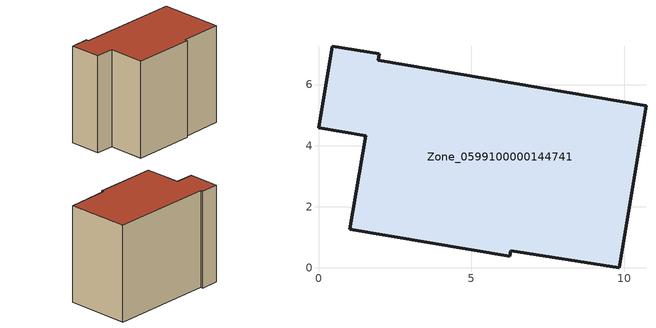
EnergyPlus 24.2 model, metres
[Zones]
Zone_0599100000144741
 floor ground (C_G): 0,4.59 0.45,7.26 1.99,7 1.96,6.8 10.71,5.31 9.83,0 6.29,0.57 6.25,0.38 1.03,1.26 1.55,4.33 z0
 wall outside (C_F): 6.29,0.57 9.83,0 10.71,5.31 1.96,6.8 1.99,7 0.45,7.26 0,4.59 1.55,4.33 1.03,1.26 6.25,0.38 6.29,0.57 z0:8.32
 roof outside (C_R): 0,4.59 1.55,4.33 1.03,1.26 6.25,0.38 6.29,0.57 9.83,0 10.71,5.31 1.96,6.8 1.99,7 0.45,7.26 z8.32
[BUILDING]
Pand.0599100000144741: North Axis=0; Terrain=City; Loads Convergence Tolerance Value=0.04; Temperature Convergence Tolerance Value=0.4; Solar Distribution=FullExterior; Maximum Number of Warmup Days=25; Minimum Number of Warmup Days=1
[Site:Location]
Rotterdam.The.Hague.AP_ZH_NLD Design_Conditions: Latitude=51.96; Longitude=4.45; Time Zone=1; Elevation=-4.5
[SITE:GROUNDTEMPERATURE:BUILDINGSURFACE]
18, 18, 18, 18, 18, 18, 18, 18, 18, 18, 18, 18
[MATERIAL] Thermal Absorptance=0.9; Solar Absorptance=0.7; Visible Absorptance=0.7
Name | Roughness | Thickness | Conductivity | Density | Specific Heat
G.TI.1975-1991 | MediumSmooth | 0.15 | 0.288461 | 540 | 1210
F.TI.1975-1991 | Rough | 0.3 | 0.230769 | 1920 | 840
R.TI.1975-1991 | MediumRough | 0.2 | 0.153846 | 1500 | 1000
[CONSTRUCTION]
C_G: G.TI.1975-1991
C_F: F.TI.1975-1991
C_R: R.TI.1975-1991
[ZONE]
Zone_0599100000144741: Type=1; Multiplier=1; Ceiling Height=Autocalculate; Volume=Autocalculate; Floor Area=autocalculate; Part of Total Floor Area=Yes
[ZONEINFILTRATION:DESIGNFLOWRATE]
Infil_Zone_0599100000144741: Zone or ZoneList or Space or SpaceList=Zone_0599100000144741; Schedule=AlwaysOn; Design Flow Rate Calculation Method=Flow/Area; Flow Rate per Floor Area=0.003; Constant Term Coefficient=1; Temperature Term Coefficient=0; Velocity Term Coefficient=0; Velocity Squared Term Coefficient=0
[HVACTEMPLATE:ZONE:IDEALLOADSAIRSYSTEM]
Zone_0599100000144741: Maximum Heating Supply Air Temperature=50; Minimum Cooling Supply Air Temperature=13; Maximum Heating Supply Air Humidity Ratio=0.0156; Minimum Cooling Supply Air Humidity Ratio=0.0077; Heating Limit=NoLimit; Cooling Limit=NoLimit; Dehumidification Control Type=ConstantSensibleHeatRatio; Cooling Sensible Heat Ratio=0.7; Dehumidification Setpoint=60; Humidification Control Type=None; Humidification Setpoint=30; Outdoor Air Method=None; Outdoor Air Flow Rate per Person=0.00944; Outdoor Air Flow Rate per Zone Floor Area=0; Outdoor Air Flow Rate per Zone=0; Demand Controlled Ventilation Type=None; Outdoor Air Economizer Type=NoEconomizer; Heat Recovery Type=None; Sensible Heat Recovery Effectiveness=0.7; Latent Heat Recovery Effectiveness=0.65
[ZONECONTROL:THERMOSTAT]
ThermostatControl_Zone_0599100000144741: Zone or ZoneList=Zone_0599100000144741; Control Type Schedule=DualSetpointControlType; Control 1=Thermostat_Zone_0599100000144741; Temperature Difference Between Cutout And Setpoint=0
[THERMOSTATSETPOINT:DUALSETPOINT]
Thermostat_Zone_0599100000144741: Heating Setpoint Temperature Schedule=HeatingSetpoint_Zone_0599100000144741; Cooling Setpoint Temperature Schedule=CoolingSetpoint_Zone_0599100000144741
[SCHEDULE:COMPACT]
HeatingSetpoint_Zone_0599100000144741: Through: 12/31, For: AllDays, Until: 24:00, 21
CoolingSetpoint_Zone_0599100000144741: Through: 12/31, For: AllDays, Until: 24:00, 24
DualSetpointControlType: Through: 12/31, For: AllDays, Until: 24:00, 4
AlwaysOn: Through: 12/31, For: AllDays, Until: 24:00, 1
